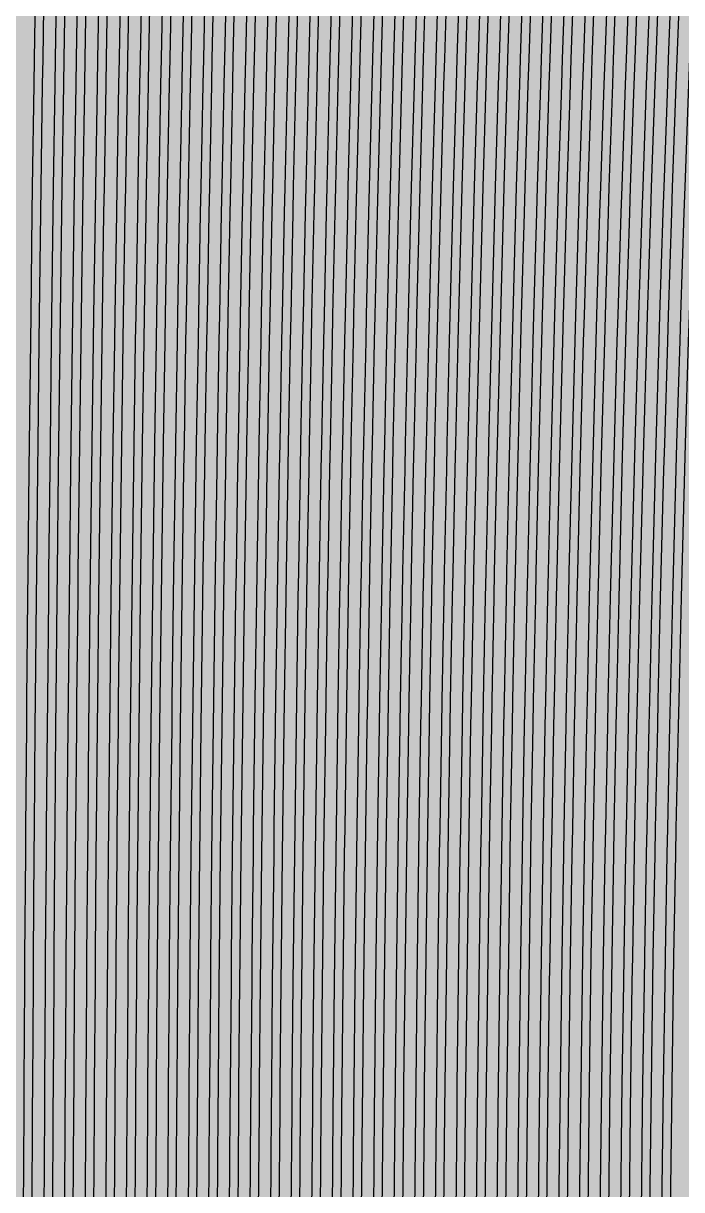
# Model space of a CAD drawing. Header units: metres. Extents: x -7240 to 10960, y -29667 to 1823.
# Drawn here: x 1962 to 2122.3, y -17573.5 to -17289.4 of the extents above; entities that cross this region are included whole.
import ezdxf

# ---------------------------------------------------------------- set-up
doc = ezdxf.new("R2010")
doc.units = ezdxf.units.M
doc.layers.add('Metal1', color=4, linetype='CONTINUOUS')
doc.layers.add('Polyimide', color=7, linetype='CONTINUOUS')

msp = doc.modelspace()

# ---------------------------------------------------------------- hatches: boundary and pattern name
at = {"layer": 'Polyimide'}
msp.add_hatch(color=7, dxfattribs=at).paths.add_polyline_path([(4088.45, -11806.89), (4098.72, -11851.21), (4115.58, -11893.47), (4138.63, -11932.7), (4167.35, -11967.99), (4201.08, -11998.53), (4239.03, -12023.62), (4280.35, -12042.68), (4349.18, -12073.73), (4413.2, -12113.76), (4471.26, -12162.04), (4522.3, -12217.69), (4565.39, -12279.7), (4599.74, -12346.94), (4624.73, -12418.19), (4639.91, -12492.16), (4645, -12567.5), (4639.91, -12642.84), (4624.73, -12716.8), (4599.74, -12788.06), (4565.39, -12855.3), (4522.3, -12917.31), (4471.26, -12972.96), (4413.2, -13021.24), (4349.18, -13061.27), (4280.35, -13092.32), (4239.03, -13111.38), (4201.08, -13136.47), (4167.35, -13167.01), (4138.63, -13202.3), (4115.58, -13241.52), (4098.72, -13283.78), (4088.45, -13328.11), (4085, -13373.48), (4085, -13567.5), (4099.45, -13861.55), (4142.64, -14152.77), (4214.18, -14438.35), (4313.36, -14715.55), (4439.24, -14981.69), (4590.59, -15234.21), (4765.97, -15470.68), (4963.68, -15688.82), (5181.82, -15886.53), (5418.29, -16061.91), (5670.81, -16213.26), (5936.95, -16339.14), (6214.15, -16438.32), (6499.73, -16509.85), (6790.95, -16553.05), (7085, -16567.5), (9960.38, -16567.5), (10038.79, -16571.35), (10116.45, -16582.87), (10192.6, -16601.95), (10266.52, -16628.4), (10337.49, -16661.96), (10404.83, -16702.32), (10467.89, -16749.09), (10526.06, -16801.81), (10578.78, -16859.98), (10625.55, -16923.04), (10665.91, -16990.38), (10699.48, -17061.35), (10725.93, -17135.27), (10745, -17211.43), (10756.52, -17289.08), (10760.38, -17367.5), (10760.38, -21957.3), (10721.61, -22012.91), (10685.97, -22070.59), (10653.58, -22130.14), (10624.53, -22191.39), (10598.92, -22254.16), (10576.82, -22318.25), (10558.3, -22383.46), (10543.41, -22449.6), (10532.21, -22516.46), (10524.72, -22583.84), (10520.97, -22651.53), (10520.97, -22719.32), (10524.72, -22787.01), (10532.21, -22854.38), (10543.41, -22921.24), (10558.3, -22987.38), (10576.82, -23052.6), (10598.92, -23116.68), (10624.53, -23179.45), (10653.58, -23240.71), (10685.97, -23300.26), (10721.61, -23357.93), (10760.38, -23413.54), (10760.38, -28667.5), (10756.52, -28745.91), (10745, -28823.57), (10725.93, -28899.73), (10699.48, -28973.65), (10665.91, -29044.62), (10625.55, -29111.96), (10578.78, -29175.01), (10526.06, -29233.19), (10467.89, -29285.91), (10404.83, -29332.68), (10337.49, -29373.04), (10266.52, -29406.6), (10192.6, -29433.05), (10116.45, -29452.13), (10038.79, -29463.65), (9960.38, -29467.5), (-6239.63, -29467.5), (-6318.04, -29463.65), (-6395.7, -29452.13), (-6471.85, -29433.05), (-6545.77, -29406.6), (-6616.74, -29373.04), (-6684.08, -29332.68), (-6747.14, -29285.91), (-6805.31, -29233.19), (-6858.03, -29175.01), (-6904.8, -29111.96), (-6945.16, -29044.62), (-6978.73, -28973.65), (-7005.18, -28899.73), (-7024.25, -28823.57), (-7035.77, -28745.91), (-7039.63, -28667.5), (-7039.63, -23426.32), (-6999.36, -23370.07), (-6962.33, -23311.63), (-6928.66, -23251.2), (-6898.45, -23188.96), (-6871.81, -23125.12), (-6848.81, -23059.88), (-6829.53, -22993.44), (-6814.04, -22926.02), (-6802.37, -22857.83), (-6794.57, -22789.09), (-6790.67, -22720.02), (-6790.67, -22650.84), (-6794.57, -22581.77), (-6802.37, -22513.03), (-6814.04, -22444.84), (-6829.53, -22377.42), (-6848.81, -22310.98), (-6871.81, -22245.74), (-6898.45, -22181.89), (-6928.66, -22119.66), (-6962.33, -22059.22), (-6999.36, -22000.79), (-7039.63, -21944.54), (-7039.63, -17367.5), (-7035.77, -17289.08), (-7024.25, -17211.43), (-7005.18, -17135.27), (-6978.73, -17061.35), (-6945.16, -16990.38), (-6904.8, -16923.04), (-6858.03, -16859.98), (-6805.31, -16801.81), (-6747.14, -16749.09), (-6684.08, -16702.32), (-6616.74, -16661.96), (-6545.77, -16628.4), (-6471.85, -16601.95), (-6395.7, -16582.87), (-6318.04, -16571.35), (-6239.63, -16567.5), (-3334, -16567.5), (-3039.95, -16553.05), (-2748.73, -16509.85), (-2463.15, -16438.32), (-2185.95, -16339.14), (-1919.81, -16213.26), (-1667.29, -16061.91), (-1430.82, -15886.53), (-1212.68, -15688.82), (-1014.97, -15470.68), (-839.59, -15234.21), (-688.24, -14981.69), (-562.36, -14715.55), (-463.18, -14438.35), (-391.64, -14152.77), (-348.45, -13861.55), (-334, -13567.5), (-334, -13373.48), (-337.45, -13328.11), (-347.72, -13283.78), (-364.58, -13241.52), (-387.63, -13202.3), (-416.35, -13167.01), (-450.08, -13136.47), (-488.03, -13111.38), (-529.35, -13092.32), (-529.35, -13092.32), (-598.18, -13061.27), (-662.2, -13021.24), (-720.26, -12972.96), (-771.3, -12917.31), (-814.39, -12855.3), (-848.74, -12788.06), (-873.73, -12716.8), (-888.91, -12642.84), (-894, -12567.5), (-888.91, -12492.16), (-873.73, -12418.19), (-848.74, -12346.94), (-814.39, -12279.7), (-771.3, -12217.69), (-720.26, -12162.04), (-662.2, -12113.76), (-598.18, -12073.73), (-529.35, -12042.68), (-488.03, -12023.62), (-450.08, -11998.53), (-416.35, -11967.99), (-387.63, -11932.7), (-364.58, -11893.47), (-347.72, -11851.21), (-337.45, -11806.89), (-334, -11761.52), (-334, -11074.31), (-337.45, -11028.94), (-347.72, -10984.62), (-364.58, -10942.36), (-387.63, -10903.13), (-416.35, -10867.84), (-450.08, -10837.3), (-488.03, -10812.21), (-529.35, -10793.16), (-529.35, -10793.16), (-598.18, -10762.1), (-662.2, -10722.07), (-720.26, -10673.8), (-771.3, -10618.15), (-814.39, -10556.13), (-848.74, -10488.89), (-873.73, -10417.64), (-888.91, -10343.67), (-894, -10268.33), (-888.91, -10192.99), (-873.73, -10119.03), (-848.74, -10047.77), (-814.39, -9980.53), (-771.3, -9918.52), (-720.26, -9862.87), (-662.2, -9814.59), (-598.18, -9774.56), (-529.35, -9743.51), (-488.03, -9724.45), (-450.08, -9699.36), (-416.35, -9668.82), (-387.63, -9633.53), (-364.58, -9594.31), (-347.72, -9552.05), (-337.45, -9507.72), (-334, -9462.35), (-334, -8775.14), (-337.45, -8729.78), (-347.72, -8685.45), (-364.58, -8643.19), (-387.63, -8603.96), (-416.35, -8568.68), (-450.08, -8538.14), (-488.03, -8513.05), (-529.35, -8493.99), (-529.35, -8493.99), (-598.18, -8462.94), (-662.2, -8422.91), (-720.26, -8374.63), (-771.3, -8318.98), (-814.39, -8256.97), (-848.74, -8189.73), (-873.73, -8118.47), (-888.91, -8044.5), (-894, -7969.17), (-888.91, -7893.83), (-873.73, -7819.86), (-848.74, -7748.61), (-814.39, -7681.36), (-771.3, -7619.35), (-720.26, -7563.7), (-662.2, -7515.42), (-598.18, -7475.4), (-529.35, -7444.34), (-529.35, -7444.34), (-488.03, -7425.28), (-450.08, -7400.2), (-416.35, -7369.66), (-387.63, -7334.37), (-364.58, -7295.14), (-347.72, -7252.88), (-337.45, -7208.56), (-334, -7163.19), (-334, -6475.98), (-337.45, -6430.61), (-347.72, -6386.29), (-364.58, -6344.02), (-387.63, -6304.8), (-416.35, -6269.51), (-450.08, -6238.97), (-488.03, -6213.88), (-529.35, -6194.82), (-529.35, -6194.82), (-598.18, -6163.77), (-662.2, -6123.74), (-720.26, -6075.46), (-771.3, -6019.81), (-814.39, -5957.8), (-848.74, -5890.56), (-873.73, -5819.31), (-888.91, -5745.34), (-894, -5670), (-888.91, -5594.66), (-873.73, -5520.69), (-848.74, -5449.44), (-814.39, -5382.2), (-771.3, -5320.19), (-720.26, -5264.54), (-662.2, -5216.26), (-598.18, -5176.23), (-529.35, -5145.18), (-529.35, -5145.18), (-488.03, -5126.12), (-450.08, -5101.03), (-416.35, -5070.49), (-387.63, -5035.2), (-364.58, -4995.98), (-347.72, -4953.71), (-337.45, -4909.39), (-334, -4864.02), (-334, 380), (-334, 1522.5), (-289, 1522.5), (-288.78, 1515.63), (-288.1, 1508.79), (-286.98, 1502.02), (-285.42, 1495.32), (-283.43, 1488.75), (-281.01, 1482.32), (-278.17, 1476.06), (-274.93, 1470), (-271.3, 1464.17), (-267.3, 1458.58), (-262.94, 1453.27), (-258.25, 1448.25), (-253.23, 1443.56), (-247.92, 1439.2), (-242.33, 1435.2), (-236.5, 1431.57), (-230.44, 1428.33), (-224.18, 1425.49), (-217.75, 1423.07), (-211.18, 1421.08), (-204.48, 1419.52), (-197.71, 1418.4), (-190.87, 1417.72), (-184, 1417.5), (-177.13, 1417.72), (-170.29, 1418.4), (-163.52, 1419.52), (-156.82, 1421.08), (-150.25, 1423.07), (-143.82, 1425.49), (-137.56, 1428.33), (-131.5, 1431.57), (-125.67, 1435.2), (-120.08, 1439.2), (-114.77, 1443.56), (-109.75, 1448.25), (-105.06, 1453.27), (-100.7, 1458.58), (-96.7, 1464.17), (-93.07, 1470), (-89.83, 1476.06), (-86.99, 1482.32), (-84.57, 1488.75), (-82.58, 1495.32), (-81.02, 1502.02), (-79.9, 1508.79), (-79.22, 1515.63), (-79, 1522.5), (1786, 1522.5), (3835, 1522.5), (3835.21, 1529.04), (3835.86, 1535.55), (3836.92, 1542.01), (3838.41, 1548.38), (3840.31, 1554.64), (3842.61, 1560.77), (3845.31, 1566.73), (3848.4, 1572.5), (3851.85, 1578.06), (3855.66, 1583.38), (3859.82, 1588.43), (3864.29, 1593.21), (3869.07, 1597.68), (3874.12, 1601.84), (3879.44, 1605.65), (3885, 1609.1), (3890.77, 1612.19), (3896.73, 1614.89), (3902.86, 1617.19), (3909.12, 1619.09), (3915.49, 1620.58), (3921.95, 1621.64), (3928.46, 1622.29), (3935, 1622.5), (3941.54, 1622.29), (3948.05, 1621.64), (3954.51, 1620.58), (3960.88, 1619.09), (3967.14, 1617.19), (3973.27, 1614.89), (3979.23, 1612.19), (3985, 1609.1), (3990.56, 1605.65), (3995.88, 1601.84), (4000.93, 1597.68), (4005.71, 1593.21), (4010.18, 1588.43), (4014.34, 1583.38), (4018.15, 1578.06), (4021.6, 1572.5), (4024.69, 1566.73), (4027.39, 1560.77), (4029.69, 1554.64), (4031.59, 1548.38), (4033.08, 1542.01), (4034.14, 1535.55), (4034.79, 1529.04), (4035, 1522.5), (4085, 1522.5), (4085, 380), (4085, 330), (4085, -4864.02), (4088.45, -4909.39), (4098.72, -4953.71), (4115.58, -4995.98), (4138.63, -5035.2), (4167.35, -5070.49), (4201.08, -5101.03), (4239.03, -5126.12), (4280.35, -5145.18), (4280.35, -5145.18), (4349.18, -5176.23), (4413.2, -5216.26), (4471.26, -5264.54), (4522.3, -5320.19), (4565.39, -5382.2), (4599.74, -5449.44), (4624.73, -5520.69), (4639.91, -5594.66), (4645, -5670), (4639.91, -5745.34), (4624.73, -5819.31), (4599.74, -5890.56), (4565.39, -5957.8), (4522.3, -6019.81), (4471.26, -6075.46), (4413.2, -6123.74), (4349.18, -6163.77), (4280.35, -6194.82), (4239.03, -6213.88), (4201.08, -6238.97), (4167.35, -6269.51), (4138.63, -6304.8), (4115.58, -6344.02), (4098.72, -6386.29), (4088.45, -6430.61), (4085, -6475.98), (4085, -11761.52), (4088.45, -11806.89)])

# ---------------------------------------------------------------- linework, layer by layer
at = {"layer": 'Metal1'}
for points in [[(1962.11, -17579.22), (1962.23, -17554.22), (1962.26, -17547.97), (1962.4, -17522.98), (1962.44, -17516.73), (1962.62, -17491.74), (1962.66, -17485.49), (1962.87, -17460.5), (1962.92, -17454.25), (1963.15, -17429.25), (1963.21, -17423), (1963.47, -17398.01), (1963.54, -17391.76), (1963.83, -17366.77), (1963.91, -17360.52), (1964.23, -17335.53), (1964.31, -17329.28), (1964.66, -17304.29), (1964.75, -17298.04), (1965.13, -17273.04)], [(1967.13, -17273.07), (1966.75, -17298.07), (1966.66, -17304.31), (1966.31, -17329.31), (1966.23, -17335.55), (1965.91, -17360.55), (1965.83, -17366.79), (1965.54, -17391.79), (1965.47, -17398.03), (1965.21, -17423.02), (1965.15, -17429.27), (1964.92, -17454.26), (1964.87, -17460.51), (1964.66, -17485.5), (1964.62, -17491.75), (1964.44, -17516.74), (1964.4, -17522.99), (1964.26, -17547.98), (1964.23, -17554.23), (1964.11, -17579.22)], [(1967.12, -17579.21), (1967.24, -17554.22), (1967.28, -17547.97), (1967.43, -17522.98), (1967.47, -17516.73), (1967.65, -17491.74), (1967.7, -17485.49), (1967.91, -17460.5), (1967.97, -17454.25), (1968.21, -17429.25), (1968.27, -17423), (1968.55, -17398.01), (1968.62, -17391.76), (1968.92, -17366.77), (1969, -17360.52), (1969.34, -17335.53), (1969.42, -17329.28), (1969.79, -17304.28), (1969.88, -17298.04), (1970.28, -17273.04)], [(1972.28, -17273.07), (1971.88, -17298.07), (1971.79, -17304.31), (1971.42, -17329.31), (1971.34, -17335.55), (1971, -17360.55), (1970.92, -17366.79), (1970.62, -17391.79), (1970.55, -17398.03), (1970.27, -17423.03), (1970.21, -17429.27), (1969.97, -17454.27), (1969.91, -17460.51), (1969.7, -17485.5), (1969.65, -17491.75), (1969.47, -17516.74), (1969.43, -17522.99), (1969.28, -17547.98), (1969.24, -17554.23), (1969.12, -17579.22)], [(1972.13, -17579.21), (1972.26, -17554.22), (1972.3, -17547.97), (1972.45, -17522.98), (1972.5, -17516.73), (1972.69, -17491.74), (1972.74, -17485.49), (1972.96, -17460.49), (1973.02, -17454.25), (1973.27, -17429.25), (1973.34, -17423), (1973.62, -17398.01), (1973.7, -17391.76), (1974.01, -17366.77), (1974.09, -17360.52), (1974.44, -17335.53), (1974.53, -17329.28), (1974.92, -17304.28), (1975.02, -17298.03), (1975.43, -17273.04)], [(1977.43, -17273.08), (1977.02, -17298.07), (1976.92, -17304.32), (1976.53, -17329.31), (1976.44, -17335.55), (1976.09, -17360.55), (1976.01, -17366.79), (1975.7, -17391.79), (1975.62, -17398.03), (1975.34, -17423.03), (1975.27, -17429.27), (1975.02, -17454.27), (1974.96, -17460.51), (1974.74, -17485.51), (1974.69, -17491.75), (1974.5, -17516.74), (1974.45, -17522.99), (1974.3, -17547.98), (1974.26, -17554.23), (1974.13, -17579.22)], [(1977.15, -17579.21), (1977.28, -17554.22), (1977.32, -17547.97), (1977.49, -17522.98), (1977.53, -17516.73), (1977.73, -17491.74), (1977.79, -17485.49), (1978.02, -17460.49), (1978.08, -17454.25), (1978.35, -17429.25), (1978.42, -17423), (1978.72, -17398.01), (1978.8, -17391.76), (1979.14, -17366.77), (1979.22, -17360.52), (1979.59, -17335.53), (1979.69, -17329.28), (1980.09, -17304.28), (1980.2, -17298.03), (1980.63, -17273.04)], [(1982.63, -17273.08), (1982.2, -17298.07), (1982.09, -17304.32), (1981.69, -17329.31), (1981.59, -17335.56), (1981.22, -17360.55), (1981.14, -17366.8), (1980.8, -17391.79), (1980.72, -17398.03), (1980.42, -17423.03), (1980.35, -17429.27), (1980.08, -17454.27), (1980.02, -17460.51), (1979.79, -17485.51), (1979.73, -17491.75), (1979.53, -17516.75), (1979.49, -17522.99), (1979.32, -17547.98), (1979.28, -17554.23), (1979.15, -17579.22)], [(1982.17, -17579.21), (1982.31, -17554.22), (1982.35, -17547.97), (1982.53, -17522.98), (1982.57, -17516.73), (1982.79, -17491.74), (1982.84, -17485.49), (1983.09, -17460.49), (1983.16, -17454.24), (1983.44, -17429.25), (1983.52, -17423), (1983.84, -17398.01), (1983.92, -17391.76), (1984.28, -17366.77), (1984.37, -17360.52), (1984.77, -17335.52), (1984.87, -17329.28), (1985.3, -17304.28), (1985.41, -17298.03), (1985.88, -17273.04)], [(1987.88, -17273.08), (1987.41, -17298.07), (1987.3, -17304.32), (1986.87, -17329.31), (1986.77, -17335.56), (1986.37, -17360.55), (1986.28, -17366.8), (1985.92, -17391.79), (1985.84, -17398.04), (1985.52, -17423.03), (1985.44, -17429.27), (1985.16, -17454.27), (1985.09, -17460.51), (1984.84, -17485.51), (1984.79, -17491.75), (1984.57, -17516.75), (1984.53, -17522.99), (1984.35, -17547.99), (1984.31, -17554.23), (1984.17, -17579.22)], [(1987.18, -17579.21), (1987.32, -17554.22), (1987.37, -17547.97), (1987.55, -17522.98), (1987.6, -17516.73), (1987.82, -17491.74), (1987.88, -17485.49), (1988.14, -17460.49), (1988.21, -17454.24), (1988.5, -17429.25), (1988.58, -17423), (1988.91, -17398.01), (1989, -17391.76), (1989.37, -17366.77), (1989.47, -17360.52), (1989.88, -17335.52), (1989.98, -17329.27), (1990.43, -17304.28), (1990.54, -17298.03), (1991.03, -17273.04)], [(1993.03, -17273.08), (1992.54, -17298.07), (1992.43, -17304.32), (1991.98, -17329.31), (1991.87, -17335.56), (1991.47, -17360.55), (1991.37, -17366.8), (1991, -17391.79), (1990.91, -17398.04), (1990.58, -17423.03), (1990.5, -17429.28), (1990.21, -17454.27), (1990.14, -17460.51), (1989.88, -17485.51), (1989.82, -17491.75), (1989.6, -17516.75), (1989.55, -17522.99), (1989.37, -17547.99), (1989.32, -17554.23), (1989.18, -17579.22)], [(1992.19, -17579.21), (1992.34, -17554.22), (1992.38, -17547.97), (1992.57, -17522.98), (1992.63, -17516.73), (1992.86, -17491.74), (1992.92, -17485.49), (1993.18, -17460.49), (1993.26, -17454.24), (1993.56, -17429.25), (1993.64, -17423), (1993.99, -17398.01), (1994.08, -17391.76), (1994.46, -17366.77), (1994.56, -17360.52), (1994.98, -17335.52), (1995.09, -17329.27), (1995.55, -17304.28), (1995.68, -17298.03), (1996.18, -17273.04)], [(1998.18, -17273.08), (1997.67, -17298.07), (1997.55, -17304.32), (1997.09, -17329.31), (1996.98, -17335.56), (1996.56, -17360.55), (1996.46, -17366.8), (1996.08, -17391.79), (1995.99, -17398.04), (1995.64, -17423.03), (1995.56, -17429.28), (1995.26, -17454.27), (1995.18, -17460.52), (1994.92, -17485.51), (1994.86, -17491.75), (1994.63, -17516.75), (1994.57, -17522.99), (1994.38, -17547.99), (1994.34, -17554.23), (1994.19, -17579.23)], [(1997.2, -17579.21), (1997.36, -17554.22), (1997.4, -17547.97), (1997.6, -17522.98), (1997.65, -17516.73), (1997.89, -17491.74), (1997.95, -17485.49), (1998.23, -17460.49), (1998.3, -17454.24), (1998.62, -17429.25), (1998.7, -17423), (1999.06, -17398.01), (1999.15, -17391.76), (1999.55, -17366.77), (1999.65, -17360.52), (2000.09, -17335.52), (2000.21, -17329.27), (2000.68, -17304.28), (2000.81, -17298.03), (2001.33, -17273.04)], [(2003.32, -17273.08), (2002.81, -17298.07), (2002.68, -17304.32), (2002.2, -17329.31), (2002.09, -17335.56), (2001.65, -17360.55), (2001.55, -17366.8), (2001.15, -17391.79), (2001.06, -17398.04), (2000.7, -17423.03), (2000.62, -17429.28), (2000.3, -17454.27), (2000.23, -17460.52), (1999.95, -17485.51), (1999.89, -17491.75), (1999.65, -17516.75), (1999.6, -17522.99), (1999.4, -17547.99), (1999.36, -17554.23), (1999.2, -17579.23)], [(2002.21, -17579.21), (2002.37, -17554.22), (2002.42, -17547.97), (2002.62, -17522.98), (2002.68, -17516.73), (2002.92, -17491.73), (2002.99, -17485.49), (2003.28, -17460.49), (2003.35, -17454.24), (2003.68, -17429.25), (2003.77, -17423), (2004.13, -17398.01), (2004.23, -17391.76), (2004.64, -17366.76), (2004.75, -17360.52), (2005.2, -17335.52), (2005.32, -17329.27), (2005.81, -17304.28), (2005.94, -17298.03), (2006.47, -17273.04)], [(2008.47, -17273.08), (2007.94, -17298.07), (2007.81, -17304.32), (2007.32, -17329.31), (2007.2, -17335.56), (2006.75, -17360.55), (2006.64, -17366.8), (2006.23, -17391.79), (2006.13, -17398.04), (2005.76, -17423.03), (2005.68, -17429.28), (2005.35, -17454.27), (2005.27, -17460.52), (2004.99, -17485.51), (2004.92, -17491.76), (2004.68, -17516.75), (2004.62, -17522.99), (2004.42, -17547.99), (2004.37, -17554.23), (2004.21, -17579.23)], [(2007.22, -17579.21), (2007.39, -17554.22), (2007.44, -17547.97), (2007.65, -17522.98), (2007.7, -17516.73), (2007.96, -17491.73), (2008.03, -17485.49), (2008.32, -17460.49), (2008.4, -17454.24), (2008.74, -17429.25), (2008.83, -17423), (2009.21, -17398.01), (2009.31, -17391.76), (2009.73, -17366.76), (2009.84, -17360.51), (2010.31, -17335.52), (2010.43, -17329.27), (2010.94, -17304.28), (2011.07, -17298.03), (2011.62, -17273.04)], [(2013.62, -17273.08), (2013.07, -17298.07), (2012.94, -17304.32), (2012.43, -17329.31), (2012.31, -17335.56), (2011.84, -17360.55), (2011.73, -17366.8), (2011.31, -17391.79), (2011.21, -17398.04), (2010.83, -17423.03), (2010.74, -17429.28), (2010.4, -17454.27), (2010.32, -17460.52), (2010.03, -17485.51), (2009.96, -17491.76), (2009.7, -17516.75), (2009.65, -17522.99), (2009.44, -17547.99), (2009.39, -17554.23), (2009.22, -17579.23)], [(2012.23, -17579.21), (2012.41, -17554.22), (2012.45, -17547.97), (2012.67, -17522.98), (2012.73, -17516.73), (2012.99, -17491.73), (2013.06, -17485.48), (2013.37, -17460.49), (2013.45, -17454.24), (2013.8, -17429.25), (2013.89, -17423), (2014.28, -17398.01), (2014.38, -17391.76), (2014.82, -17366.76), (2014.93, -17360.51), (2015.41, -17335.52), (2015.54, -17329.27), (2016.07, -17304.28), (2016.2, -17298.03), (2016.77, -17273.04)], [(2018.77, -17273.08), (2018.2, -17298.07), (2018.07, -17304.32), (2017.54, -17329.31), (2017.41, -17335.56), (2016.93, -17360.55), (2016.82, -17366.8), (2016.38, -17391.79), (2016.28, -17398.04), (2015.89, -17423.03), (2015.8, -17429.28), (2015.45, -17454.27), (2015.37, -17460.52), (2015.06, -17485.51), (2014.99, -17491.76), (2014.73, -17516.75), (2014.67, -17523), (2014.45, -17547.99), (2014.41, -17554.23), (2014.23, -17579.23)], [(2017.24, -17579.21), (2017.42, -17554.22), (2017.47, -17547.97), (2017.7, -17522.98), (2017.76, -17516.73), (2018.03, -17491.73), (2018.1, -17485.48), (2018.41, -17460.49), (2018.5, -17454.24), (2018.85, -17429.25), (2018.95, -17423), (2019.35, -17398.01), (2019.46, -17391.76), (2019.91, -17366.76), (2020.03, -17360.51), (2020.52, -17335.52), (2020.65, -17329.27), (2021.19, -17304.28), (2021.33, -17298.03), (2021.92, -17273.04)], [(2023.92, -17273.08), (2023.33, -17298.07), (2023.19, -17304.32), (2022.65, -17329.31), (2022.52, -17335.56), (2022.03, -17360.55), (2021.91, -17366.8), (2021.46, -17391.79), (2021.35, -17398.04), (2020.95, -17423.03), (2020.85, -17429.28), (2020.5, -17454.27), (2020.41, -17460.52), (2020.1, -17485.51), (2020.03, -17491.76), (2019.76, -17516.75), (2019.7, -17523), (2019.47, -17547.99), (2019.42, -17554.23), (2019.24, -17579.23)], [(2022.25, -17579.21), (2022.44, -17554.22), (2022.49, -17547.97), (2022.72, -17522.98), (2022.78, -17516.73), (2023.06, -17491.73), (2023.13, -17485.48), (2023.46, -17460.49), (2023.54, -17454.24), (2023.91, -17429.25), (2024.01, -17423), (2024.43, -17398.01), (2024.54, -17391.76), (2025, -17366.76), (2025.12, -17360.51), (2025.63, -17335.52), (2025.76, -17329.27), (2026.32, -17304.28), (2026.47, -17298.03), (2027.07, -17273.03)], [(2029.07, -17273.08), (2028.47, -17298.07), (2028.32, -17304.32), (2027.76, -17329.31), (2027.63, -17335.56), (2027.12, -17360.55), (2027, -17366.8), (2026.54, -17391.79), (2026.43, -17398.04), (2026.01, -17423.03), (2025.91, -17429.28), (2025.54, -17454.27), (2025.46, -17460.52), (2025.13, -17485.51), (2025.06, -17491.76), (2024.78, -17516.75), (2024.72, -17523), (2024.49, -17547.99), (2024.44, -17554.23), (2024.25, -17579.23)], [(2027.27, -17579.21), (2027.45, -17554.22), (2027.51, -17547.97), (2027.74, -17522.98), (2027.81, -17516.73), (2028.09, -17491.73), (2028.17, -17485.48), (2028.5, -17460.49), (2028.59, -17454.24), (2028.97, -17429.25), (2029.07, -17423), (2029.5, -17398), (2029.61, -17391.76), (2030.09, -17366.76), (2030.21, -17360.51), (2030.74, -17335.52), (2030.88, -17329.27), (2031.45, -17304.28), (2031.6, -17298.03), (2032.22, -17273.03)], [(2034.22, -17273.08), (2033.6, -17298.08), (2033.45, -17304.32), (2032.88, -17329.31), (2032.74, -17335.56), (2032.21, -17360.55), (2032.09, -17366.8), (2031.61, -17391.79), (2031.5, -17398.04), (2031.07, -17423.03), (2030.97, -17429.28), (2030.59, -17454.27), (2030.5, -17460.52), (2030.17, -17485.51), (2030.09, -17491.76), (2029.81, -17516.75), (2029.74, -17523), (2029.51, -17547.99), (2029.45, -17554.23), (2029.27, -17579.23)], [(2032.28, -17579.21), (2032.47, -17554.22), (2032.53, -17547.97), (2032.77, -17522.98), (2032.84, -17516.73), (2033.13, -17491.73), (2033.21, -17485.48), (2033.55, -17460.49), (2033.64, -17454.24), (2034.03, -17429.25), (2034.13, -17423), (2034.57, -17398), (2034.69, -17391.75), (2035.18, -17366.76), (2035.31, -17360.51), (2035.85, -17335.52), (2035.99, -17329.27), (2036.58, -17304.28), (2036.73, -17298.03), (2037.37, -17273.03)], [(2039.37, -17273.09), (2038.73, -17298.08), (2038.58, -17304.32), (2037.99, -17329.32), (2037.85, -17335.56), (2037.31, -17360.55), (2037.18, -17366.8), (2036.69, -17391.79), (2036.57, -17398.04), (2036.13, -17423.03), (2036.03, -17429.28), (2035.64, -17454.27), (2035.55, -17460.52), (2035.21, -17485.51), (2035.13, -17491.76), (2034.84, -17516.75), (2034.77, -17523), (2034.53, -17547.99), (2034.47, -17554.24), (2034.28, -17579.23)], [(2037.29, -17579.21), (2037.49, -17554.22), (2037.55, -17547.97), (2037.8, -17522.98), (2037.87, -17516.73), (2038.17, -17491.73), (2038.26, -17485.48), (2038.61, -17460.49), (2038.7, -17454.24), (2039.11, -17429.25), (2039.22, -17423), (2039.67, -17398), (2039.79, -17391.75), (2040.3, -17366.76), (2040.44, -17360.51), (2040.99, -17335.52), (2041.14, -17329.27), (2041.75, -17304.28), (2041.91, -17298.03), (2042.58, -17273.03)], [(2044.57, -17273.09), (2043.91, -17298.08), (2043.75, -17304.32), (2043.14, -17329.32), (2042.99, -17335.56), (2042.43, -17360.55), (2042.3, -17366.8), (2041.79, -17391.79), (2041.67, -17398.04), (2041.22, -17423.03), (2041.11, -17429.28), (2040.7, -17454.27), (2040.61, -17460.52), (2040.26, -17485.51), (2040.17, -17491.76), (2039.87, -17516.75), (2039.8, -17523), (2039.55, -17547.99), (2039.49, -17554.24), (2039.29, -17579.23)], [(2042.31, -17579.21), (2042.52, -17554.22), (2042.58, -17547.97), (2042.84, -17522.97), (2042.91, -17516.73), (2043.23, -17491.73), (2043.32, -17485.48), (2043.68, -17460.49), (2043.78, -17454.24), (2044.21, -17429.25), (2044.32, -17423), (2044.79, -17398), (2044.92, -17391.75), (2045.45, -17366.76), (2045.59, -17360.51), (2046.17, -17335.52), (2046.32, -17329.27), (2046.96, -17304.27), (2047.13, -17298.02), (2047.82, -17273.03)], [(2049.82, -17273.09), (2049.13, -17298.08), (2048.96, -17304.33), (2048.32, -17329.32), (2048.17, -17335.56), (2047.59, -17360.56), (2047.45, -17366.8), (2046.92, -17391.79), (2046.79, -17398.04), (2046.32, -17423.03), (2046.2, -17429.28), (2045.78, -17454.27), (2045.68, -17460.52), (2045.31, -17485.51), (2045.23, -17491.76), (2044.91, -17516.75), (2044.84, -17523), (2044.58, -17547.99), (2044.52, -17554.24), (2044.31, -17579.23)], [(2047.32, -17579.21), (2047.54, -17554.22), (2047.6, -17547.97), (2047.87, -17522.97), (2047.94, -17516.73), (2048.26, -17491.73), (2048.35, -17485.48), (2048.73, -17460.49), (2048.83, -17454.24), (2049.26, -17429.25), (2049.38, -17423), (2049.87, -17398), (2049.99, -17391.75), (2050.54, -17366.76), (2050.68, -17360.51), (2051.28, -17335.52), (2051.43, -17329.27), (2052.09, -17304.27), (2052.26, -17298.02), (2052.97, -17273.03)], [(2054.97, -17273.09), (2054.26, -17298.08), (2054.09, -17304.33), (2053.43, -17329.32), (2053.28, -17335.57), (2052.68, -17360.56), (2052.54, -17366.8), (2051.99, -17391.8), (2051.87, -17398.04), (2051.38, -17423.03), (2051.26, -17429.28), (2050.83, -17454.27), (2050.73, -17460.52), (2050.35, -17485.51), (2050.26, -17491.76), (2049.94, -17516.75), (2049.87, -17523), (2049.6, -17547.99), (2049.54, -17554.24), (2049.32, -17579.23)], [(2052.33, -17579.21), (2052.55, -17554.22), (2052.61, -17547.97), (2052.89, -17522.97), (2052.97, -17516.72), (2053.3, -17491.73), (2053.39, -17485.48), (2053.77, -17460.49), (2053.88, -17454.24), (2054.32, -17429.25), (2054.44, -17423), (2054.94, -17398), (2055.07, -17391.75), (2055.63, -17366.76), (2055.77, -17360.51), (2056.39, -17335.52), (2056.55, -17329.27), (2057.22, -17304.27), (2057.39, -17298.02), (2058.12, -17273.03)], [(2060.12, -17273.09), (2059.39, -17298.08), (2059.21, -17304.33), (2058.55, -17329.32), (2058.38, -17335.57), (2057.77, -17360.56), (2057.63, -17366.8), (2057.07, -17391.8), (2056.94, -17398.04), (2056.44, -17423.03), (2056.32, -17429.28), (2055.88, -17454.27), (2055.77, -17460.52), (2055.39, -17485.51), (2055.3, -17491.76), (2054.97, -17516.75), (2054.89, -17523), (2054.61, -17547.99), (2054.55, -17554.24), (2054.33, -17579.23)], [(2057.34, -17579.21), (2057.57, -17554.22), (2057.63, -17547.97), (2057.91, -17522.97), (2057.99, -17516.72), (2058.33, -17491.73), (2058.42, -17485.48), (2058.82, -17460.49), (2058.93, -17454.24), (2059.38, -17429.24), (2059.5, -17422.99), (2060.01, -17398), (2060.15, -17391.75), (2060.72, -17366.76), (2060.87, -17360.51), (2061.49, -17335.52), (2061.66, -17329.27), (2062.34, -17304.27), (2062.52, -17298.02), (2063.27, -17273.03)], [(2065.26, -17273.09), (2064.52, -17298.08), (2064.34, -17304.33), (2063.66, -17329.32), (2063.49, -17335.57), (2062.87, -17360.56), (2062.72, -17366.81), (2062.15, -17391.8), (2062.01, -17398.04), (2061.5, -17423.03), (2061.38, -17429.28), (2060.93, -17454.27), (2060.82, -17460.52), (2060.42, -17485.51), (2060.33, -17491.76), (2059.99, -17516.75), (2059.91, -17523), (2059.63, -17547.99), (2059.57, -17554.24), (2059.34, -17579.23)], [(2062.35, -17579.21), (2062.58, -17554.22), (2062.65, -17547.97), (2062.94, -17522.97), (2063.02, -17516.72), (2063.37, -17491.73), (2063.46, -17485.48), (2063.87, -17460.49), (2063.97, -17454.24), (2064.44, -17429.24), (2064.56, -17422.99), (2065.09, -17398), (2065.22, -17391.75), (2065.81, -17366.76), (2065.96, -17360.51), (2066.6, -17335.51), (2066.77, -17329.26), (2067.47, -17304.27), (2067.65, -17298.02), (2068.41, -17273.03)], [(2070.41, -17273.09), (2069.65, -17298.08), (2069.47, -17304.33), (2068.77, -17329.32), (2068.6, -17335.57), (2067.96, -17360.56), (2067.81, -17366.81), (2067.22, -17391.8), (2067.09, -17398.04), (2066.56, -17423.04), (2066.44, -17429.28), (2065.97, -17454.27), (2065.87, -17460.52), (2065.46, -17485.51), (2065.37, -17491.76), (2065.02, -17516.75), (2064.94, -17523), (2064.65, -17547.99), (2064.58, -17554.24), (2064.35, -17579.23)], [(2067.36, -17579.21), (2067.6, -17554.22), (2067.67, -17547.97), (2067.96, -17522.97), (2068.04, -17516.72), (2068.4, -17491.73), (2068.5, -17485.48), (2068.91, -17460.49), (2069.02, -17454.24), (2069.5, -17429.24), (2069.62, -17422.99), (2070.16, -17398), (2070.3, -17391.75), (2070.9, -17366.76), (2071.05, -17360.51), (2071.71, -17335.51), (2071.88, -17329.26), (2072.6, -17304.27), (2072.79, -17298.02), (2073.56, -17273.03)], [(2075.56, -17273.09), (2074.78, -17298.08), (2074.6, -17304.33), (2073.88, -17329.32), (2073.71, -17335.57), (2073.05, -17360.56), (2072.9, -17366.81), (2072.3, -17391.8), (2072.16, -17398.04), (2071.62, -17423.04), (2071.5, -17429.28), (2071.02, -17454.27), (2070.91, -17460.52), (2070.5, -17485.51), (2070.4, -17491.76), (2070.04, -17516.75), (2069.96, -17523), (2069.67, -17547.99), (2069.6, -17554.24), (2069.36, -17579.23)], [(2072.37, -17579.21), (2072.62, -17554.22), (2072.68, -17547.97), (2072.99, -17522.97), (2073.07, -17516.72), (2073.43, -17491.73), (2073.53, -17485.48), (2073.96, -17460.49), (2074.07, -17454.24), (2074.56, -17429.24), (2074.69, -17422.99), (2075.23, -17398), (2075.38, -17391.75), (2075.99, -17366.76), (2076.15, -17360.51), (2076.82, -17335.51), (2076.99, -17329.26), (2077.73, -17304.27), (2077.92, -17298.02), (2078.71, -17273.03)], [(2080.71, -17273.09), (2079.92, -17298.08), (2079.73, -17304.33), (2078.99, -17329.32), (2078.82, -17335.57), (2078.15, -17360.56), (2077.99, -17366.81), (2077.38, -17391.8), (2077.23, -17398.05), (2076.68, -17423.04), (2076.56, -17429.28), (2076.07, -17454.27), (2075.96, -17460.52), (2075.53, -17485.51), (2075.43, -17491.76), (2075.07, -17516.75), (2074.99, -17523), (2074.68, -17547.99), (2074.62, -17554.24), (2074.37, -17579.23)], [(2077.38, -17579.21), (2077.63, -17554.22), (2077.7, -17547.97), (2078.01, -17522.97), (2078.1, -17516.72), (2078.47, -17491.73), (2078.57, -17485.48), (2079, -17460.49), (2079.12, -17454.24), (2079.61, -17429.24), (2079.75, -17422.99), (2080.31, -17398), (2080.45, -17391.75), (2081.08, -17366.76), (2081.24, -17360.51), (2081.93, -17335.51), (2082.1, -17329.26), (2082.85, -17304.27), (2083.05, -17298.02), (2083.86, -17273.03)], [(2085.86, -17273.09), (2085.05, -17298.08), (2084.85, -17304.33), (2084.1, -17329.32), (2083.92, -17335.57), (2083.24, -17360.56), (2083.08, -17366.81), (2082.45, -17391.8), (2082.31, -17398.05), (2081.75, -17423.04), (2081.61, -17429.28), (2081.12, -17454.27), (2081, -17460.52), (2080.57, -17485.51), (2080.47, -17491.76), (2080.1, -17516.75), (2080.01, -17523), (2079.7, -17547.99), (2079.63, -17554.24), (2079.38, -17579.23)], [(2082.4, -17579.21), (2082.65, -17554.22), (2082.72, -17547.97), (2083.04, -17522.97), (2083.12, -17516.72), (2083.5, -17491.73), (2083.6, -17485.48), (2084.05, -17460.49), (2084.17, -17454.24), (2084.67, -17429.24), (2084.81, -17422.99), (2085.38, -17398), (2085.53, -17391.75), (2086.17, -17366.76), (2086.33, -17360.51), (2087.03, -17335.51), (2087.22, -17329.26), (2087.98, -17304.27), (2088.18, -17298.02), (2089.01, -17273.03)], [(2091.01, -17273.09), (2090.18, -17298.08), (2089.98, -17304.33), (2089.22, -17329.32), (2089.03, -17335.57), (2088.33, -17360.56), (2088.16, -17366.81), (2087.53, -17391.8), (2087.38, -17398.05), (2086.81, -17423.04), (2086.67, -17429.28), (2086.17, -17454.28), (2086.05, -17460.52), (2085.6, -17485.51), (2085.5, -17491.76), (2085.12, -17516.75), (2085.04, -17523), (2084.72, -17547.99), (2084.65, -17554.24), (2084.4, -17579.23)], [(2087.41, -17579.21), (2087.66, -17554.22), (2087.74, -17547.97), (2088.06, -17522.97), (2088.15, -17516.72), (2088.54, -17491.73), (2088.64, -17485.48), (2089.09, -17460.49), (2089.21, -17454.24), (2089.73, -17429.24), (2089.87, -17422.99), (2090.45, -17398), (2090.61, -17391.75), (2091.26, -17366.76), (2091.43, -17360.51), (2092.14, -17335.51), (2092.33, -17329.26), (2093.11, -17304.27), (2093.31, -17298.02), (2094.16, -17273.03)], [(2096.16, -17273.09), (2095.31, -17298.08), (2095.11, -17304.33), (2094.33, -17329.32), (2094.14, -17335.57), (2093.43, -17360.56), (2093.25, -17366.81), (2092.61, -17391.8), (2092.45, -17398.05), (2091.87, -17423.04), (2091.73, -17429.29), (2091.21, -17454.28), (2091.09, -17460.52), (2090.64, -17485.51), (2090.54, -17491.76), (2090.15, -17516.75), (2090.06, -17523), (2089.74, -17547.99), (2089.66, -17554.24), (2089.41, -17579.23)], [(2092.42, -17579.21), (2092.68, -17554.22), (2092.75, -17547.97), (2093.08, -17522.97), (2093.17, -17516.72), (2093.57, -17491.73), (2093.68, -17485.48), (2094.14, -17460.49), (2094.26, -17454.24), (2094.79, -17429.24), (2094.93, -17422.99), (2095.53, -17398), (2095.68, -17391.75), (2096.35, -17366.75), (2096.52, -17360.5), (2097.25, -17335.51), (2097.44, -17329.26), (2098.24, -17304.27), (2098.44, -17298.02), (2099.31, -17273.02)], [(2101.31, -17273.09), (2100.44, -17298.09), (2100.24, -17304.33), (2099.44, -17329.32), (2099.25, -17335.57), (2098.52, -17360.56), (2098.34, -17366.81), (2097.68, -17391.8), (2097.53, -17398.05), (2096.93, -17423.04), (2096.79, -17429.29), (2096.26, -17454.28), (2096.14, -17460.52), (2095.68, -17485.51), (2095.57, -17491.76), (2095.17, -17516.75), (2095.08, -17523), (2094.75, -17547.99), (2094.68, -17554.24), (2094.42, -17579.23)], [(2097.43, -17579.21), (2097.7, -17554.22), (2097.78, -17547.97), (2098.12, -17522.97), (2098.21, -17516.72), (2098.62, -17491.73), (2098.73, -17485.48), (2099.2, -17460.48), (2099.33, -17454.23), (2099.87, -17429.24), (2100.02, -17422.99), (2100.63, -17398), (2100.79, -17391.75), (2101.47, -17366.75), (2101.65, -17360.5), (2102.4, -17335.51), (2102.59, -17329.26), (2103.41, -17304.27), (2103.63, -17298.02), (2104.52, -17273.02)], [(2106.51, -17273.1), (2105.63, -17298.09), (2105.41, -17304.33), (2104.59, -17329.32), (2104.4, -17335.57), (2103.65, -17360.56), (2103.47, -17366.81), (2102.79, -17391.8), (2102.63, -17398.05), (2102.01, -17423.04), (2101.87, -17429.29), (2101.33, -17454.28), (2101.2, -17460.52), (2100.73, -17485.51), (2100.62, -17491.76), (2100.21, -17516.75), (2100.12, -17523), (2099.78, -17547.99), (2099.7, -17554.24), (2099.43, -17579.23)], [(2102.45, -17579.21), (2102.73, -17554.22), (2102.81, -17547.97), (2103.16, -17522.97), (2103.25, -17516.72), (2103.67, -17491.73), (2103.79, -17485.48), (2104.27, -17460.48), (2104.41, -17454.23), (2104.97, -17429.24), (2105.11, -17422.99), (2105.75, -17398), (2105.91, -17391.75), (2106.61, -17366.75), (2106.8, -17360.5), (2107.57, -17335.51), (2107.77, -17329.26), (2108.62, -17304.27), (2108.84, -17298.02), (2109.76, -17273.02)], [(2111.76, -17273.1), (2110.84, -17298.09), (2110.62, -17304.34), (2109.77, -17329.33), (2109.57, -17335.57), (2108.8, -17360.56), (2108.61, -17366.81), (2107.91, -17391.8), (2107.74, -17398.05), (2107.11, -17423.04), (2106.97, -17429.29), (2106.41, -17454.28), (2106.27, -17460.52), (2105.78, -17485.52), (2105.67, -17491.76), (2105.25, -17516.75), (2105.16, -17523), (2104.81, -17547.99), (2104.73, -17554.24), (2104.45, -17579.23)], [(2107.46, -17579.21), (2107.75, -17554.21), (2107.83, -17547.96), (2108.18, -17522.97), (2108.28, -17516.72), (2108.71, -17491.73), (2108.82, -17485.48), (2109.32, -17460.48), (2109.45, -17454.23), (2110.02, -17429.24), (2110.18, -17422.99), (2110.82, -17398), (2110.99, -17391.75), (2111.7, -17366.75), (2111.89, -17360.5), (2112.68, -17335.51), (2112.89, -17329.26), (2113.75, -17304.27), (2113.97, -17298.01), (2114.91, -17273.02)], [(2116.91, -17273.1), (2115.97, -17298.09), (2115.75, -17304.34), (2114.89, -17329.33), (2114.68, -17335.57), (2113.89, -17360.56), (2113.7, -17366.81), (2112.99, -17391.8), (2112.82, -17398.05), (2112.18, -17423.04), (2112.02, -17429.29), (2111.45, -17454.28), (2111.32, -17460.53), (2110.82, -17485.52), (2110.71, -17491.76), (2110.28, -17516.75), (2110.18, -17523), (2109.83, -17547.99), (2109.75, -17554.24), (2109.46, -17579.23)], [(2112.47, -17579.21), (2112.76, -17554.21), (2112.84, -17547.96), (2113.21, -17522.97), (2113.3, -17516.72), (2113.74, -17491.73), (2113.86, -17485.48), (2114.37, -17460.48), (2114.5, -17454.23), (2115.08, -17429.24), (2115.24, -17422.99), (2115.89, -17398), (2116.07, -17391.75), (2116.79, -17366.75), (2116.99, -17360.5), (2117.79, -17335.51), (2118, -17329.26), (2118.88, -17304.26), (2119.1, -17298.01), (2120.06, -17273.02)], [(2122.06, -17273.1), (2121.1, -17298.09), (2120.87, -17304.34), (2120, -17329.33), (2119.79, -17335.57), (2118.98, -17360.56), (2118.79, -17366.81), (2118.06, -17391.8), (2117.89, -17398.05), (2117.24, -17423.04), (2117.08, -17429.29), (2116.5, -17454.28), (2116.37, -17460.53), (2115.86, -17485.52), (2115.74, -17491.76), (2115.3, -17516.75), (2115.2, -17523), (2114.84, -17547.99), (2114.76, -17554.24), (2114.47, -17579.23)], [(2117.48, -17579.21), (2117.78, -17554.21), (2117.86, -17547.96), (2118.23, -17522.97), (2118.33, -17516.72), (2118.77, -17491.73), (2118.89, -17485.48), (2119.41, -17460.48), (2119.55, -17454.23), (2120.14, -17429.24), (2120.3, -17422.99), (2120.97, -17398), (2121.14, -17391.75), (2121.88, -17366.75), (2122.08, -17360.5), (2122.9, -17335.51), (2123.11, -17329.26), (2124, -17304.26), (2124.24, -17298.01), (2125.21, -17273.02)], [(2127.2, -17273.1), (2126.23, -17298.09), (2126, -17304.34), (2125.11, -17329.33), (2124.89, -17335.57), (2124.08, -17360.56), (2123.88, -17366.81), (2123.14, -17391.8), (2122.96, -17398.05), (2122.3, -17423.04), (2122.14, -17429.29), (2121.55, -17454.28), (2121.41, -17460.53), (2120.89, -17485.52), (2120.77, -17491.76), (2120.33, -17516.75), (2120.23, -17523), (2119.86, -17547.99), (2119.78, -17554.24), (2119.48, -17579.23)]]:
    msp.add_lwpolyline(points, dxfattribs=at)

doc.saveas('drawing.dxf')
